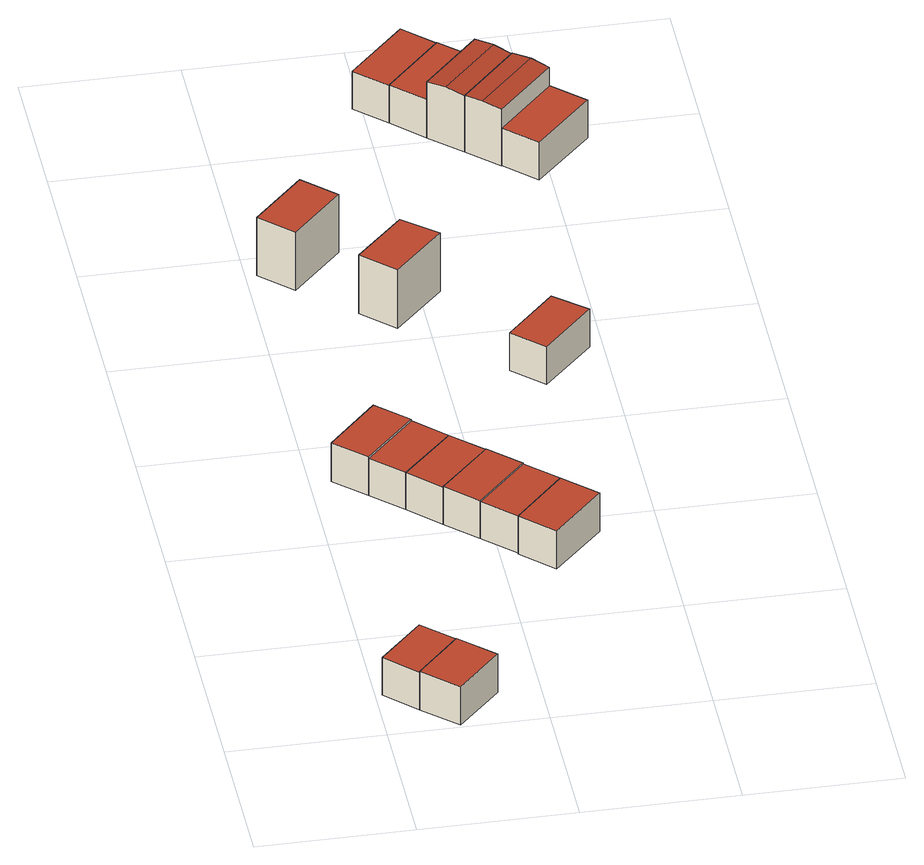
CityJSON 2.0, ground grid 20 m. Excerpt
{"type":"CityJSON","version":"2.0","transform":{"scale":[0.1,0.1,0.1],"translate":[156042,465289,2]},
"CityObjects":{
"building1":{"type":"Building","attributes":{"b3_bag_bag_overlap":0,"b3_bouwlagen":2,"b3_dak_type":"horizontal","b3_extrusie":"standard","b3_h_dak_50p":8.33,"b3_h_dak_70p":8.34,"b3_h_dak_max":8.37,"b3_h_dak_min":8.27,"b3_h_maaiveld":2.68,"b3_is_glas_dak":false,"b3_kas_warenhuis":false,"b3_kwaliteitsindicator":true,"b3_mutatie_ahn3_ahn4":false,"b3_mutatie_ahn4_ahn5":false,"b3_n_nok":0,"b3_n_vlakken":1,"b3_opp_buitenmuur":61.14,"b3_opp_dak_plat":44.18,"b3_opp_dak_schuin":0,"b3_opp_grond":44.18,"b3_opp_scheidingsmuur":92.14,"b3_rmse_lod12":0.0324,"b3_rmse_lod13":0.0324,"b3_rmse_lod22":0.0308,"b3_t_run":25,"b3_val3dity_lod12":"[]","b3_val3dity_lod13":"[]","b3_val3dity_lod22":"[]","b3_volume_lod12":249.84,"b3_volume_lod13":249.84,"b3_volume_lod22":249.37,"geconstateerd":false,"oorspronkelijkbouwjaar":1988,"status":"Pand in gebruik"},"children":["building1-1"]},
"building1-1":{"type":"BuildingPart","parents":["building1"],"geometry":[{"type":"Solid","lod":"2.2","boundaries":[[[[0,1,2,3]],[[4,5,6,7]],[[7,6,1,0]],[[6,5,2,1]],[[5,4,3,2]],[[4,7,0,3]]]],"semantics":{"surfaces":[{"type":"GroundSurface"},{"type":"RoofSurface"},{"type":"WallSurface"}],"values":[[0,1,2,2,2,2]]}}]},
"building2":{"type":"Building","attributes":{"b3_bag_bag_overlap":0,"b3_bouwlagen":2,"b3_dak_type":"slanted","b3_extrusie":"standard","b3_h_dak_50p":8.35,"b3_h_dak_70p":8.4,"b3_h_dak_max":8.58,"b3_h_dak_min":8.25,"b3_h_maaiveld":2.65,"b3_is_glas_dak":false,"b3_kas_warenhuis":false,"b3_kwaliteitsindicator":true,"b3_mutatie_ahn3_ahn4":false,"b3_mutatie_ahn4_ahn5":false,"b3_n_nok":0,"b3_n_vlakken":2,"b3_opp_buitenmuur":114.86,"b3_opp_dak_plat":48.06,"b3_opp_dak_schuin":0,"b3_opp_grond":48.05,"b3_opp_scheidingsmuur":46.1,"b3_rmse_lod12":0.102,"b3_rmse_lod13":0.102,"b3_rmse_lod22":0.0871,"b3_t_run":43,"b3_val3dity_lod12":"[]","b3_val3dity_lod13":"[]","b3_val3dity_lod22":"[]","b3_volume_lod12":277.26,"b3_volume_lod13":277.26,"b3_volume_lod22":275.24,"geconstateerd":false,"oorspronkelijkbouwjaar":1988,"status":"Pand in gebruik"},"children":["building2-1"]},
"building2-1":{"type":"BuildingPart","parents":["building2"],"geometry":[{"type":"Solid","lod":"2.2","boundaries":[[[[8,9,1,0]],[[10,11,12,13]],[[13,12,9,8]],[[12,11,1,9]],[[11,10,0,1]],[[10,13,8,0]]]],"semantics":{"surfaces":[{"type":"GroundSurface"},{"type":"RoofSurface"},{"type":"WallSurface"}],"values":[[0,1,2,2,2,2]]}}]},
"building3":{"type":"Building","attributes":{"b3_bag_bag_overlap":0,"b3_bouwlagen":2,"b3_dak_type":"horizontal","b3_extrusie":"standard","b3_h_dak_50p":8.42,"b3_h_dak_70p":8.48,"b3_h_dak_max":8.57,"b3_h_dak_min":8.27,"b3_h_maaiveld":2.76,"b3_is_glas_dak":false,"b3_kas_warenhuis":false,"b3_kwaliteitsindicator":true,"b3_mutatie_ahn3_ahn4":false,"b3_mutatie_ahn4_ahn5":false,"b3_n_nok":0,"b3_n_vlakken":1,"b3_opp_buitenmuur":62.68,"b3_opp_dak_plat":50.5,"b3_opp_dak_schuin":0,"b3_opp_grond":50.5,"b3_opp_scheidingsmuur":104.45,"b3_rmse_lod12":0.203,"b3_rmse_lod13":0.203,"b3_rmse_lod22":0.202,"b3_t_run":25,"b3_val3dity_lod12":"[]","b3_val3dity_lod13":"[]","b3_val3dity_lod22":"[]","b3_volume_lod12":288.44,"b3_volume_lod13":288.44,"b3_volume_lod22":286.07,"geconstateerd":false,"oorspronkelijkbouwjaar":1988,"status":"Pand in gebruik"},"children":["building3-1"]},
"building3-1":{"type":"BuildingPart","parents":["building3"],"geometry":[{"type":"Solid","lod":"2.2","boundaries":[[[[14,15,16,17]],[[18,19,20,21]],[[21,20,15,14]],[[20,19,16,15]],[[19,18,17,16]],[[18,21,14,17]]]],"semantics":{"surfaces":[{"type":"GroundSurface"},{"type":"RoofSurface"},{"type":"WallSurface"}],"values":[[0,1,2,2,2,2]]}}]},
"building4":{"type":"Building","attributes":{"b3_bag_bag_overlap":0,"b3_bouwlagen":2,"b3_dak_type":"horizontal","b3_extrusie":"standard","b3_h_dak_50p":8.33,"b3_h_dak_70p":8.35,"b3_h_dak_max":8.4,"b3_h_dak_min":8.25,"b3_h_maaiveld":2.77,"b3_is_glas_dak":false,"b3_kas_warenhuis":false,"b3_kwaliteitsindicator":true,"b3_mutatie_ahn3_ahn4":false,"b3_mutatie_ahn4_ahn5":false,"b3_n_nok":0,"b3_n_vlakken":1,"b3_opp_buitenmuur":60.04,"b3_opp_dak_plat":50.52,"b3_opp_dak_schuin":0,"b3_opp_grond":50.52,"b3_opp_scheidingsmuur":104,"b3_rmse_lod12":0.0392,"b3_rmse_lod13":0.0392,"b3_rmse_lod22":0.036,"b3_t_run":28,"b3_val3dity_lod12":"[]","b3_val3dity_lod13":"[]","b3_val3dity_lod22":"[]","b3_volume_lod12":281.59,"b3_volume_lod13":281.59,"b3_volume_lod22":280.87,"geconstateerd":false,"oorspronkelijkbouwjaar":1988,"status":"Pand in gebruik"},"children":["building4-1"]},
"building4-1":{"type":"BuildingPart","parents":["building4"],"geometry":[{"type":"Solid","lod":"2.2","boundaries":[[[[15,22,23,16]],[[24,25,26,27]],[[27,26,22,15]],[[26,25,23,22]],[[25,24,16,23]],[[24,27,15,16]]]],"semantics":{"surfaces":[{"type":"GroundSurface"},{"type":"RoofSurface"},{"type":"WallSurface"}],"values":[[0,1,2,2,2,2]]}}]},
"building5":{"type":"Building","attributes":{"b3_bag_bag_overlap":0,"b3_bouwlagen":2,"b3_dak_type":"horizontal","b3_extrusie":"standard","b3_h_dak_50p":8.32,"b3_h_dak_70p":8.33,"b3_h_dak_max":8.36,"b3_h_dak_min":8.24,"b3_h_maaiveld":2.76,"b3_is_glas_dak":false,"b3_kas_warenhuis":false,"b3_kwaliteitsindicator":true,"b3_mutatie_ahn3_ahn4":false,"b3_mutatie_ahn4_ahn5":false,"b3_n_nok":0,"b3_n_vlakken":1,"b3_opp_buitenmuur":60.03,"b3_opp_dak_plat":50.55,"b3_opp_dak_schuin":0,"b3_opp_grond":50.55,"b3_opp_scheidingsmuur":103.79,"b3_rmse_lod12":0.0397,"b3_rmse_lod13":0.0397,"b3_rmse_lod22":0.0364,"b3_t_run":28,"b3_val3dity_lod12":"[]","b3_val3dity_lod13":"[]","b3_val3dity_lod22":"[]","b3_volume_lod12":281.35,"b3_volume_lod13":281.35,"b3_volume_lod22":280.52,"geconstateerd":false,"oorspronkelijkbouwjaar":1988,"status":"Pand in gebruik"},"children":["building5-1"]},
"building5-1":{"type":"BuildingPart","parents":["building5"],"geometry":[{"type":"Solid","lod":"2.2","boundaries":[[[[23,22,28,29]],[[30,31,26,25]],[[25,26,22,23]],[[26,31,28,22]],[[31,30,29,28]],[[30,25,23,29]]]],"semantics":{"surfaces":[{"type":"GroundSurface"},{"type":"RoofSurface"},{"type":"WallSurface"}],"values":[[0,1,2,2,2,2]]}}]},
"building6":{"type":"Building","attributes":{"b3_bag_bag_overlap":0,"b3_bouwlagen":2,"b3_dak_type":"horizontal","b3_extrusie":"standard","b3_h_dak_50p":8.34,"b3_h_dak_70p":8.38,"b3_h_dak_max":8.56,"b3_h_dak_min":8.25,"b3_h_maaiveld":2.76,"b3_is_glas_dak":false,"b3_kas_warenhuis":false,"b3_kwaliteitsindicator":true,"b3_mutatie_ahn3_ahn4":false,"b3_mutatie_ahn4_ahn5":false,"b3_n_nok":0,"b3_n_vlakken":1,"b3_opp_buitenmuur":61.82,"b3_opp_dak_plat":50.66,"b3_opp_dak_schuin":0,"b3_opp_grond":50.66,"b3_opp_scheidingsmuur":103.92,"b3_rmse_lod12":0.0907,"b3_rmse_lod13":0.0907,"b3_rmse_lod22":0.0803,"b3_t_run":26,"b3_val3dity_lod12":"[]","b3_val3dity_lod13":"[]","b3_val3dity_lod22":"[]","b3_volume_lod12":285.37,"b3_volume_lod13":285.37,"b3_volume_lod22":284.12,"geconstateerd":false,"oorspronkelijkbouwjaar":1988,"status":"Pand in gebruik"},"children":["building6-1"]},
"building6-1":{"type":"BuildingPart","parents":["building6"],"geometry":[{"type":"Solid","lod":"2.2","boundaries":[[[[28,32,33,29]],[[34,35,36,37]],[[37,36,32,28]],[[36,35,33,32]],[[35,34,29,33]],[[34,37,28,29]]]],"semantics":{"surfaces":[{"type":"GroundSurface"},{"type":"RoofSurface"},{"type":"WallSurface"}],"values":[[0,1,2,2,2,2]]}}]},
"building7":{"type":"Building","attributes":{"b3_bag_bag_overlap":0,"b3_bouwlagen":2,"b3_dak_type":"horizontal","b3_extrusie":"standard","b3_h_dak_50p":8.32,"b3_h_dak_70p":8.33,"b3_h_dak_max":8.38,"b3_h_dak_min":8.25,"b3_h_maaiveld":2.77,"b3_is_glas_dak":false,"b3_kas_warenhuis":false,"b3_kwaliteitsindicator":true,"b3_mutatie_ahn3_ahn4":false,"b3_mutatie_ahn4_ahn5":false,"b3_n_nok":0,"b3_n_vlakken":1,"b3_opp_buitenmuur":60.02,"b3_opp_dak_plat":50.58,"b3_opp_dak_schuin":0,"b3_opp_grond":50.58,"b3_opp_scheidingsmuur":104.01,"b3_rmse_lod12":0.0372,"b3_rmse_lod13":0.0372,"b3_rmse_lod22":0.0351,"b3_t_run":38,"b3_val3dity_lod12":"[]","b3_val3dity_lod13":"[]","b3_val3dity_lod22":"[]","b3_volume_lod12":281.55,"b3_volume_lod13":281.55,"b3_volume_lod22":280.94,"geconstateerd":false,"oorspronkelijkbouwjaar":1988,"status":"Pand in gebruik"},"children":["building7-1"]},
"building7-1":{"type":"BuildingPart","parents":["building7"],"geometry":[{"type":"Solid","lod":"2.2","boundaries":[[[[33,32,38,39]],[[40,41,42,43]],[[43,42,32,33]],[[42,41,38,32]],[[41,40,39,38]],[[40,43,33,39]]]],"semantics":{"surfaces":[{"type":"GroundSurface"},{"type":"RoofSurface"},{"type":"WallSurface"}],"values":[[0,1,2,2,2,2]]}}]},
"building8":{"type":"Building","attributes":{"b3_bag_bag_overlap":0,"b3_bouwlagen":3,"b3_dak_type":"slanted","b3_extrusie":"standard","b3_h_dak_50p":11.14,"b3_h_dak_70p":11.14,"b3_h_dak_max":11.19,"b3_h_dak_min":8.35,"b3_h_maaiveld":2.55,"b3_is_glas_dak":false,"b3_kas_warenhuis":false,"b3_kwaliteitsindicator":true,"b3_mutatie_ahn3_ahn4":false,"b3_mutatie_ahn4_ahn5":false,"b3_n_nok":0,"b3_n_vlakken":2,"b3_opp_buitenmuur":204.92,"b3_opp_dak_plat":52.67,"b3_opp_dak_schuin":0,"b3_opp_grond":52.67,"b3_opp_scheidingsmuur":52.38,"b3_rmse_lod12":0.757,"b3_rmse_lod13":0.757,"b3_rmse_lod22":0.755,"b3_t_run":25,"b3_val3dity_lod12":"[]","b3_val3dity_lod13":"[]","b3_val3dity_lod22":"[]","b3_volume_lod12":452.54,"b3_volume_lod13":452.54,"b3_volume_lod22":452.31,"geconstateerd":false,"oorspronkelijkbouwjaar":1988,"status":"Pand in gebruik"},"children":["building8-1"]},
"building8-1":{"type":"BuildingPart","parents":["building8"],"geometry":[{"type":"Solid","lod":"2.2","boundaries":[[[[44,45,46,47]],[[48,49,50,51]],[[51,50,45,44]],[[50,49,46,45]],[[49,48,47,46]],[[48,51,44,47]]]],"semantics":{"surfaces":[{"type":"GroundSurface"},{"type":"RoofSurface"},{"type":"WallSurface"}],"values":[[0,1,2,2,2,2]]}}]},
"building9":{"type":"Building","attributes":{"b3_bag_bag_overlap":0,"b3_bouwlagen":2,"b3_dak_type":"horizontal","b3_extrusie":"standard","b3_h_dak_50p":8.32,"b3_h_dak_70p":8.33,"b3_h_dak_max":8.36,"b3_h_dak_min":8.23,"b3_h_maaiveld":2.65,"b3_is_glas_dak":false,"b3_kas_warenhuis":false,"b3_kwaliteitsindicator":true,"b3_mutatie_ahn3_ahn4":false,"b3_mutatie_ahn4_ahn5":false,"b3_n_nok":0,"b3_n_vlakken":1,"b3_opp_buitenmuur":118.12,"b3_opp_dak_plat":52.75,"b3_opp_dak_schuin":0,"b3_opp_grond":52.75,"b3_opp_scheidingsmuur":51.97,"b3_rmse_lod12":0.0438,"b3_rmse_lod13":0.0438,"b3_rmse_lod22":0.0407,"b3_t_run":33,"b3_val3dity_lod12":"[]","b3_val3dity_lod13":"[]","b3_val3dity_lod22":"[]","b3_volume_lod12":299.9,"b3_volume_lod13":299.9,"b3_volume_lod22":299.11,"geconstateerd":false,"oorspronkelijkbouwjaar":1988,"status":"Pand in gebruik"},"children":["building9-1"]},
"building9-1":{"type":"BuildingPart","parents":["building9"],"geometry":[{"type":"Solid","lod":"2.2","boundaries":[[[[52,53,54,55]],[[56,41,40,57]],[[57,40,53,52]],[[40,41,54,53]],[[41,56,55,54]],[[56,57,52,55]]]],"semantics":{"surfaces":[{"type":"GroundSurface"},{"type":"RoofSurface"},{"type":"WallSurface"}],"values":[[0,1,2,2,2,2]]}}]},
"building10":{"type":"Building","attributes":{"b3_bag_bag_overlap":0,"b3_bouwlagen":3,"b3_dak_type":"horizontal","b3_extrusie":"standard","b3_h_dak_50p":11.17,"b3_h_dak_70p":11.18,"b3_h_dak_max":11.28,"b3_h_dak_min":11.14,"b3_h_maaiveld":2.51,"b3_is_glas_dak":false,"b3_kas_warenhuis":false,"b3_kwaliteitsindicator":true,"b3_mutatie_ahn3_ahn4":false,"b3_mutatie_ahn4_ahn5":false,"b3_n_nok":0,"b3_n_vlakken":1,"b3_opp_buitenmuur":203.45,"b3_opp_dak_plat":51.61,"b3_opp_dak_schuin":0,"b3_opp_grond":51.61,"b3_opp_scheidingsmuur":53.08,"b3_rmse_lod12":0.0386,"b3_rmse_lod13":0.0386,"b3_rmse_lod22":0.0381,"b3_t_run":25,"b3_val3dity_lod12":"[]","b3_val3dity_lod13":"[]","b3_val3dity_lod22":"[]","b3_volume_lod12":447.43,"b3_volume_lod13":447.43,"b3_volume_lod22":447.36,"geconstateerd":false,"oorspronkelijkbouwjaar":1988,"status":"Pand in gebruik"},"children":["building10-1"]},
"building10-1":{"type":"BuildingPart","parents":["building10"],"geometry":[{"type":"Solid","lod":"2.2","boundaries":[[[[58,59,60,61]],[[62,63,64,65]],[[65,64,59,58]],[[64,63,60,59]],[[63,62,61,60]],[[62,65,58,61]]]],"semantics":{"surfaces":[{"type":"GroundSurface"},{"type":"RoofSurface"},{"type":"WallSurface"}],"values":[[0,1,2,2,2,2]]}}]},
"building11":{"type":"Building","attributes":{"b3_bag_bag_overlap":0,"b3_bouwlagen":2,"b3_dak_type":"horizontal","b3_extrusie":"standard","b3_h_dak_50p":8.34,"b3_h_dak_70p":8.35,"b3_h_dak_max":8.38,"b3_h_dak_min":8.27,"b3_h_maaiveld":2.68,"b3_is_glas_dak":false,"b3_kas_warenhuis":false,"b3_kwaliteitsindicator":true,"b3_mutatie_ahn3_ahn4":false,"b3_mutatie_ahn4_ahn5":false,"b3_n_nok":0,"b3_n_vlakken":1,"b3_opp_buitenmuur":61.29,"b3_opp_dak_plat":50.2,"b3_opp_dak_schuin":0,"b3_opp_grond":50.2,"b3_opp_scheidingsmuur":104.99,"b3_rmse_lod12":0.0924,"b3_rmse_lod13":0.0924,"b3_rmse_lod22":0.0914,"b3_t_run":37,"b3_val3dity_lod12":"[]","b3_val3dity_lod13":"[]","b3_val3dity_lod22":"[]","b3_volume_lod12":284.43,"b3_volume_lod13":284.43,"b3_volume_lod22":283.81,"geconstateerd":false,"oorspronkelijkbouwjaar":1988,"status":"Pand in gebruik"},"children":["building11-1"]},
"building11-1":{"type":"BuildingPart","parents":["building11"],"geometry":[{"type":"Solid","lod":"2.2","boundaries":[[[[66,67,68,69]],[[70,71,72,73]],[[73,72,67,66]],[[72,71,68,67]],[[71,70,69,68]],[[70,73,66,69]]]],"semantics":{"surfaces":[{"type":"GroundSurface"},{"type":"RoofSurface"},{"type":"WallSurface"}],"values":[[0,1,2,2,2,2]]}}]},
"building12":{"type":"Building","attributes":{"b3_bag_bag_overlap":0,"b3_bouwlagen":2,"b3_dak_type":"slanted","b3_extrusie":"standard","b3_h_dak_50p":8.43,"b3_h_dak_70p":8.44,"b3_h_dak_max":8.46,"b3_h_dak_min":8.39,"b3_h_maaiveld":2.84,"b3_is_glas_dak":false,"b3_kas_warenhuis":false,"b3_kwaliteitsindicator":true,"b3_mutatie_ahn3_ahn4":false,"b3_mutatie_ahn4_ahn5":false,"b3_n_nok":0,"b3_n_vlakken":2,"b3_opp_buitenmuur":59.53,"b3_opp_dak_plat":55.99,"b3_opp_dak_schuin":0,"b3_opp_grond":55.99,"b3_opp_scheidingsmuur":117.62,"b3_rmse_lod12":0.386,"b3_rmse_lod13":0.386,"b3_rmse_lod22":0.388,"b3_t_run":22,"b3_val3dity_lod12":"[]","b3_val3dity_lod13":"[]","b3_val3dity_lod22":"[]","b3_volume_lod12":313.28,"b3_volume_lod13":313.28,"b3_volume_lod22":312.83,"geconstateerd":false,"oorspronkelijkbouwjaar":1989,"status":"Pand in gebruik"},"children":["building12-1"]},
"building12-1":{"type":"BuildingPart","parents":["building12"],"geometry":[{"type":"Solid","lod":"2.2","boundaries":[[[[74,75,76,77]],[[78,79,80,81]],[[81,80,75,74]],[[80,79,76,75]],[[79,78,77,76]],[[78,81,74,77]]]],"semantics":{"surfaces":[{"type":"GroundSurface"},{"type":"RoofSurface"},{"type":"WallSurface"}],"values":[[0,1,2,2,2,2]]}}]},
"building13":{"type":"Building","attributes":{"b3_bag_bag_overlap":0,"b3_bouwlagen":2,"b3_dak_type":"horizontal","b3_extrusie":"standard","b3_h_dak_50p":8.44,"b3_h_dak_70p":8.45,"b3_h_dak_max":8.48,"b3_h_dak_min":8.4,"b3_h_maaiveld":2.84,"b3_is_glas_dak":false,"b3_kas_warenhuis":false,"b3_kwaliteitsindicator":true,"b3_mutatie_ahn3_ahn4":false,"b3_mutatie_ahn4_ahn5":false,"b3_n_nok":0,"b3_n_vlakken":1,"b3_opp_buitenmuur":61.61,"b3_opp_dak_plat":57.88,"b3_opp_dak_schuin":0,"b3_opp_grond":57.88,"b3_opp_scheidingsmuur":117.9,"b3_rmse_lod12":0.0347,"b3_rmse_lod13":0.0347,"b3_rmse_lod22":0.0335,"b3_t_run":32,"b3_val3dity_lod12":"[]","b3_val3dity_lod13":"[]","b3_val3dity_lod22":"[]","b3_volume_lod12":324.58,"b3_volume_lod13":324.58,"b3_volume_lod22":324.04,"geconstateerd":false,"oorspronkelijkbouwjaar":1989,"status":"Pand in gebruik"},"children":["building13-1"]},
"building13-1":{"type":"BuildingPart","parents":["building13"],"geometry":[{"type":"Solid","lod":"2.2","boundaries":[[[[77,76,82,83]],[[84,85,86,87]],[[87,86,76,77]],[[86,85,82,76]],[[85,84,83,82]],[[84,87,77,83]]]],"semantics":{"surfaces":[{"type":"GroundSurface"},{"type":"RoofSurface"},{"type":"WallSurface"}],"values":[[0,1,2,2,2,2]]}}]},
"building14":{"type":"Building","attributes":{"b3_bag_bag_overlap":0,"b3_bouwlagen":3,"b3_dak_type":"slanted","b3_extrusie":"standard","b3_h_dak_50p":11.12,"b3_h_dak_70p":11.13,"b3_h_dak_max":11.19,"b3_h_dak_min":8.38,"b3_h_maaiveld":2.84,"b3_is_glas_dak":false,"b3_kas_warenhuis":false,"b3_kwaliteitsindicator":true,"b3_mutatie_ahn3_ahn4":false,"b3_mutatie_ahn4_ahn5":false,"b3_n_nok":0,"b3_n_vlakken":3,"b3_opp_buitenmuur":110.43,"b3_opp_dak_plat":56.91,"b3_opp_dak_schuin":0,"b3_opp_grond":56.91,"b3_opp_scheidingsmuur":139.36,"b3_rmse_lod12":1.26,"b3_rmse_lod13":1.26,"b3_rmse_lod22":0.508,"b3_t_run":31,"b3_val3dity_lod12":"[]","b3_val3dity_lod13":"[]","b3_val3dity_lod22":"[]","b3_volume_lod12":471.92,"b3_volume_lod13":471.92,"b3_volume_lod22":432.76,"geconstateerd":false,"oorspronkelijkbouwjaar":1989,"status":"Pand in gebruik"},"children":["building14-1"]},
"building14-1":{"type":"BuildingPart","parents":["building14"],"geometry":[{"type":"Solid","lod":"2.2","boundaries":[[[[83,82,88,89]],[[90,91,92,93]],[[91,90,82,83]],[[90,93,94,88,82]],[[95,94,93,92]],[[94,95,89,88]],[[95,92,91,83,89]]]],"semantics":{"surfaces":[{"type":"GroundSurface"},{"type":"RoofSurface"},{"type":"WallSurface"}],"values":[[0,1,2,2,1,2,2]]}}]},
"building15":{"type":"Building","attributes":{"b3_bag_bag_overlap":0,"b3_bouwlagen":3,"b3_dak_type":"slanted","b3_extrusie":"standard","b3_h_dak_50p":11.16,"b3_h_dak_70p":11.22,"b3_h_dak_max":11.32,"b3_h_dak_min":11.02,"b3_h_maaiveld":2.84,"b3_is_glas_dak":false,"b3_kas_warenhuis":false,"b3_kwaliteitsindicator":true,"b3_mutatie_ahn3_ahn4":false,"b3_mutatie_ahn4_ahn5":false,"b3_n_nok":0,"b3_n_vlakken":3,"b3_opp_buitenmuur":116.96,"b3_opp_dak_plat":49.61,"b3_opp_dak_schuin":7.43,"b3_opp_grond":56.84,"b3_opp_scheidingsmuur":139.39,"b3_rmse_lod12":0.708,"b3_rmse_lod13":0.708,"b3_rmse_lod22":0.108,"b3_t_run":20,"b3_val3dity_lod12":"[]","b3_val3dity_lod13":"[]","b3_val3dity_lod22":"[]","b3_volume_lod12":476.32,"b3_volume_lod13":476.32,"b3_volume_lod22":453.45,"geconstateerd":false,"oorspronkelijkbouwjaar":1989,"status":"Pand in gebruik"},"children":["building15-1"]},
"building15-1":{"type":"BuildingPart","parents":["building15"],"geometry":[{"type":"Solid","lod":"2.2","boundaries":[[[[96,97,89,88]],[[98,99,100,101]],[[99,98,97,96]],[[98,101,102,89,97]],[[103,102,101,100]],[[102,103,88,89]],[[103,100,99,96,88]]]],"semantics":{"surfaces":[{"type":"GroundSurface"},{"type":"RoofSurface"},{"type":"WallSurface"}],"values":[[0,1,2,2,1,2,2]]}}]},
"building16":{"type":"Building","attributes":{"b3_bag_bag_overlap":0,"b3_bouwlagen":2,"b3_dak_type":"slanted","b3_extrusie":"standard","b3_h_dak_50p":8.46,"b3_h_dak_70p":8.48,"b3_h_dak_max":8.52,"b3_h_dak_min":8.38,"b3_h_maaiveld":2.85,"b3_is_glas_dak":false,"b3_kas_warenhuis":false,"b3_kwaliteitsindicator":true,"b3_mutatie_ahn3_ahn4":false,"b3_mutatie_ahn4_ahn5":false,"b3_n_nok":0,"b3_n_vlakken":3,"b3_opp_buitenmuur":61.77,"b3_opp_dak_plat":57.99,"b3_opp_dak_schuin":0,"b3_opp_grond":57.99,"b3_opp_scheidingsmuur":118.12,"b3_rmse_lod12":0.847,"b3_rmse_lod13":0.847,"b3_rmse_lod22":0.854,"b3_t_run":21,"b3_val3dity_lod12":"[]","b3_val3dity_lod13":"[]","b3_val3dity_lod22":"[]","b3_volume_lod12":326.47,"b3_volume_lod13":326.47,"b3_volume_lod22":325.18,"geconstateerd":false,"oorspronkelijkbouwjaar":1989,"status":"Pand in gebruik"},"children":["building16-1"]},
"building16-1":{"type":"BuildingPart","parents":["building16"],"geometry":[{"type":"Solid","lod":"2.2","boundaries":[[[[104,105,106,107]],[[108,109,110,111]],[[111,110,105,104]],[[110,109,106,105]],[[109,108,107,106]],[[108,111,104,107]]]],"semantics":{"surfaces":[{"type":"GroundSurface"},{"type":"RoofSurface"},{"type":"WallSurface"}],"values":[[0,1,2,2,2,2]]}}]}
},
"vertices":[
[103,101,7],[47,41,7],[8,79,7],[64,138,7],[64,138,63],[8,79,63],[47,41,63],[103,101,63],
[146,60,7],[90,1,7],[103,101,64],[47,41,64],[90,1,64],[146,60,64],
[90,593,8],[130,556,8],[65,488,8],[26,525,8],[26,525,65],[65,488,65],[130,556,65],[90,593,65],
[169,518,8],[104,451,8],[65,488,63],[104,451,63],[169,518,63],[130,556,63],
[208,481,8],[143,413,8],[143,413,63],[208,481,63],
[247,444,8],[182,376,8],[143,413,64],[182,376,64],[247,444,64],[208,481,64],
[286,407,8],[222,339,8],[222,339,63],[286,407,63],[247,444,63],[182,376,63],
[55,926,5],[14,965,5],[79,1033,5],[120,994,5],[120,994,91],[79,1033,91],[14,965,91],[55,926,91],
[262,300,6],[222,339,6],[286,407,6],[327,368,6],[327,368,63],[262,300,63],
[226,893,5],[162,826,5],[121,865,5],[183,929,5],[183,929,92],[121,865,92],[162,826,92],[226,893,92],
[383,745,7],[318,677,7],[279,714,7],[342,780,7],[342,780,63],[279,714,63],[318,677,63],[383,745,63],
[188,1280,8],[261,1356,8],[299,1319,8],[227,1243,8],[227,1243,64],[299,1319,64],[261,1356,64],[188,1280,64],
[339,1282,8],[266,1205,8],[266,1205,65],[339,1282,65],[299,1319,65],[227,1243,65],
[378,1244,8],[306,1168,8],[339,1282,91],[266,1205,91],[286,1187,94],[359,1263,94],[378,1244,91],[306,1168,91],
[417,1207,8],[345,1131,8],[345,1131,92],[417,1207,92],[398,1226,95],[325,1149,95],[306,1168,92],[378,1244,92],
[457,1169,9],[384,1093,9],[345,1131,9],[417,1207,9],[417,1207,65],[345,1131,65],[384,1093,65],[457,1169,65]
]}
